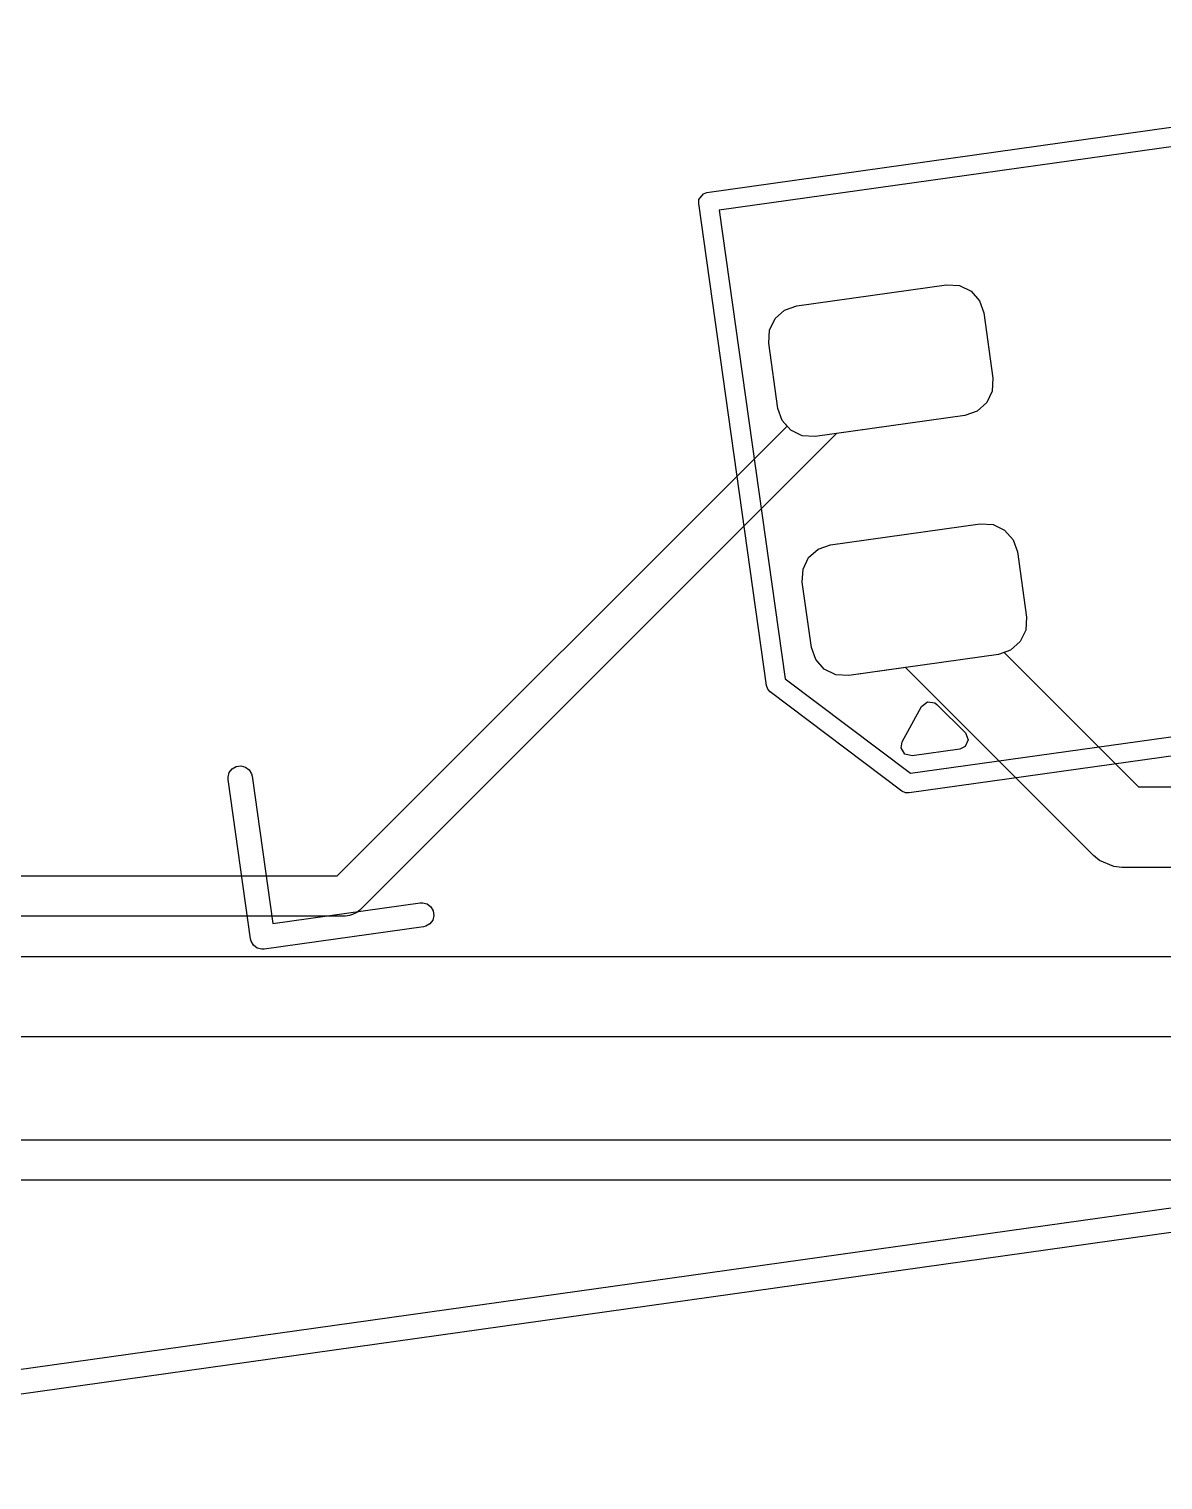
# Model space of a CAD drawing. Header units: millimetres. Extents: x 14 to 286, y -133 to -45.
# Drawn here: x 182.29 to 189.34, y -91.75 to -82.74 of the extents above; entities that cross this region are included whole.
import ezdxf

# ---------------------------------------------------------------- set-up
doc = ezdxf.new("R2010")
doc.units = ezdxf.units.MM
for name, color, linetype, true_color in [('F.Cu', 13, 'CONTINUOUS', 0xc83434), ('F.Mask', 201, 'CONTINUOUS', 0xd864ff), ('F.Paste', 253, 'CONTINUOUS', 0xb4a09a), ('F.Silkscreen', 41, 'CONTINUOUS', 0xf2eda1), ('User.Drawings', 9, 'CONTINUOUS', 0xc2c2c2)]:
    doc.layers.add(name, color=color, linetype=linetype, true_color=true_color)

msp = doc.modelspace()

# ---------------------------------------------------------------- linework, layer by layer
at = {"layer": 'F.Cu', "linetype": 'CONTINUOUS'}
for p, q in [((187.064653, -84.455947), (187.995505, -84.325125)), ((187.995505, -84.325125), (188.075363, -84.32966)), ((188.075363, -84.32966), (188.147408, -84.364409)), ((188.147408, -84.364409), (188.200669, -84.424084)), ((186.929463, -84.53558), (186.989138, -84.482319)), ((186.989138, -84.482319), (187.064653, -84.455947)), ((188.200669, -84.424084), (188.22704, -84.499599)), ((186.894714, -84.607625), (186.929463, -84.53558)), ((188.22704, -84.499599), (188.284101, -84.905609)), ((186.890179, -84.687483), (186.894714, -84.607625)), ((186.94724, -85.093493), (186.890179, -84.687483)), ((188.284101, -84.905609), (188.279566, -84.985467)), ((188.279566, -84.985467), (188.244817, -85.057512)), ((186.973611, -85.169008), (186.94724, -85.093493)), ((188.185142, -85.110773), (188.109627, -85.137145)), ((188.244817, -85.057512), (188.185142, -85.110773)), ((184.208824, -87.998), (187.003889, -85.202933)), ((187.003889, -85.202933), (186.973611, -85.169008)), ((188.109627, -85.137145), (187.310991, -85.249385)), ((187.310991, -85.249385), (184.348988, -88.211388)), ((187.273412, -85.941349), (188.204264, -85.810527)), ((188.204264, -85.810527), (188.284122, -85.815062)), ((188.284122, -85.815062), (188.356167, -85.849811)), ((188.356167, -85.849811), (188.409428, -85.909486)), ((188.409428, -85.909486), (188.435799, -85.985001)), ((187.138222, -86.020982), (187.197897, -85.967721)), ((187.197897, -85.967721), (187.273412, -85.941349)), ((188.435799, -85.985001), (188.49286, -86.391011)), ((187.098938, -86.172885), (187.103473, -86.093027)), ((187.103473, -86.093027), (187.138222, -86.020982)), ((187.155999, -86.578895), (187.098938, -86.172885)), ((188.49286, -86.391011), (188.488325, -86.470869)), ((188.453576, -86.542914), (188.393901, -86.596175)), ((188.488325, -86.470869), (188.453576, -86.542914)), ((187.18237, -86.65441), (187.155999, -86.578895)), ((188.393901, -86.596175), (188.353009, -86.610455)), ((188.353009, -86.610455), (189.188053, -87.4455)), ((187.235631, -86.714085), (187.18237, -86.65441)), ((187.307676, -86.748834), (187.235631, -86.714085)), ((187.739368, -86.703922), (187.387534, -86.753369)), ((188.907724, -87.872277), (187.739368, -86.703922)), ((187.387534, -86.753369), (187.307676, -86.748834)), ((189.188053, -87.4455), (194.858893, -87.4455)), ((188.945608, -87.903368), (188.907724, -87.872277)), ((189.035728, -87.940697), (188.945608, -87.903368)), ((174.937024, -87.998), (184.208824, -87.998)), ((189.035737, -87.940697), (189.035728, -87.940697)), ((189.0845, -87.9455), (189.035737, -87.940697)), ((194.781266, -87.9455), (189.0845, -87.9455)), ((184.2606, -88.248), (174.972159, -88.248)), ((184.284986, -88.245598), (184.2606, -88.248)), ((184.284987, -88.245598), (184.284986, -88.245598)), ((184.304375, -88.237567), (184.284987, -88.245598)), ((184.330046, -88.226934), (184.304375, -88.237567)), ((184.330051, -88.226928), (184.330046, -88.226934)), ((184.348988, -88.211388), (184.330051, -88.226928)), ((179.341854, -88.4997), (191.021846, -88.4997)), ((191.1254, -88.9997), (179.341854, -88.9997)), ((179.417959, -89.6389), (191.1197, -89.6389)), ((191.067924, -89.8889), (179.453095, -89.8889))]:
    msp.add_line(p, q, dxfattribs=at)
at = {"layer": 'F.Mask', "linetype": 'CONTINUOUS'}
for p, q in [((187.064653, -84.455947), (187.995505, -84.325125)), ((187.995505, -84.325125), (188.075363, -84.32966)), ((188.075363, -84.32966), (188.147408, -84.364409)), ((188.147408, -84.364409), (188.200669, -84.424084)), ((186.929463, -84.53558), (186.989138, -84.482319)), ((186.989138, -84.482319), (187.064653, -84.455947)), ((188.200669, -84.424084), (188.22704, -84.499599)), ((186.894714, -84.607625), (186.929463, -84.53558)), ((188.22704, -84.499599), (188.284101, -84.905609)), ((186.890179, -84.687483), (186.894714, -84.607625)), ((186.94724, -85.093493), (186.890179, -84.687483)), ((188.284101, -84.905609), (188.279566, -84.985467)), ((188.279566, -84.985467), (188.244817, -85.057512)), ((186.973611, -85.169008), (186.94724, -85.093493)), ((188.185142, -85.110773), (188.109627, -85.137145)), ((188.244817, -85.057512), (188.185142, -85.110773)), ((187.026872, -85.228683), (186.973611, -85.169008)), ((188.109627, -85.137145), (187.178775, -85.267967)), ((187.098917, -85.263432), (187.026872, -85.228683)), ((187.178775, -85.267967), (187.098917, -85.263432)), ((187.273412, -85.941349), (188.204264, -85.810527)), ((188.204264, -85.810527), (188.284122, -85.815062)), ((188.284122, -85.815062), (188.356167, -85.849811)), ((188.356167, -85.849811), (188.409428, -85.909486)), ((188.409428, -85.909486), (188.435799, -85.985001)), ((187.138222, -86.020982), (187.197897, -85.967721)), ((187.197897, -85.967721), (187.273412, -85.941349)), ((188.435799, -85.985001), (188.49286, -86.391011)), ((187.098938, -86.172885), (187.103473, -86.093027)), ((187.103473, -86.093027), (187.138222, -86.020982)), ((187.155999, -86.578895), (187.098938, -86.172885)), ((188.49286, -86.391011), (188.488325, -86.470869)), ((188.453576, -86.542914), (188.393901, -86.596175)), ((188.488325, -86.470869), (188.453576, -86.542914)), ((187.18237, -86.65441), (187.155999, -86.578895)), ((188.318386, -86.622547), (187.387534, -86.753369)), ((188.393901, -86.596175), (188.318386, -86.622547)), ((187.235631, -86.714085), (187.18237, -86.65441)), ((187.307676, -86.748834), (187.235631, -86.714085)), ((187.387534, -86.753369), (187.307676, -86.748834))]:
    msp.add_line(p, q, dxfattribs=at)
at = {"layer": 'F.Paste', "linetype": 'CONTINUOUS'}
for p, q in [((187.064653, -84.455947), (187.995505, -84.325125)), ((187.995505, -84.325125), (188.075363, -84.32966)), ((188.075363, -84.32966), (188.147408, -84.364409)), ((188.147408, -84.364409), (188.200669, -84.424084)), ((186.929463, -84.53558), (186.989138, -84.482319)), ((186.989138, -84.482319), (187.064653, -84.455947)), ((188.200669, -84.424084), (188.22704, -84.499599)), ((186.894714, -84.607625), (186.929463, -84.53558)), ((188.22704, -84.499599), (188.284101, -84.905609)), ((186.890179, -84.687483), (186.894714, -84.607625)), ((186.94724, -85.093493), (186.890179, -84.687483)), ((188.284101, -84.905609), (188.279566, -84.985467)), ((188.279566, -84.985467), (188.244817, -85.057512)), ((186.973611, -85.169008), (186.94724, -85.093493)), ((188.185142, -85.110773), (188.109627, -85.137145)), ((188.244817, -85.057512), (188.185142, -85.110773)), ((187.026872, -85.228683), (186.973611, -85.169008)), ((188.109627, -85.137145), (187.178775, -85.267967)), ((187.098917, -85.263432), (187.026872, -85.228683)), ((187.178775, -85.267967), (187.098917, -85.263432)), ((187.273412, -85.941349), (188.204264, -85.810527)), ((188.204264, -85.810527), (188.284122, -85.815062)), ((188.284122, -85.815062), (188.356167, -85.849811)), ((188.356167, -85.849811), (188.409428, -85.909486)), ((188.409428, -85.909486), (188.435799, -85.985001)), ((187.138222, -86.020982), (187.197897, -85.967721)), ((187.197897, -85.967721), (187.273412, -85.941349)), ((188.435799, -85.985001), (188.49286, -86.391011)), ((187.098938, -86.172885), (187.103473, -86.093027)), ((187.103473, -86.093027), (187.138222, -86.020982)), ((187.155999, -86.578895), (187.098938, -86.172885)), ((188.49286, -86.391011), (188.488325, -86.470869)), ((188.453576, -86.542914), (188.393901, -86.596175)), ((188.488325, -86.470869), (188.453576, -86.542914)), ((187.18237, -86.65441), (187.155999, -86.578895)), ((188.318386, -86.622547), (187.387534, -86.753369)), ((188.393901, -86.596175), (188.318386, -86.622547)), ((187.235631, -86.714085), (187.18237, -86.65441)), ((187.307676, -86.748834), (187.235631, -86.714085)), ((187.387534, -86.753369), (187.307676, -86.748834))]:
    msp.add_line(p, q, dxfattribs=at)
at = {"layer": 'F.Silkscreen', "linetype": 'CONTINUOUS'}
for p, q in [((186.506222, -83.751813), (193.735179, -82.73585)), ((193.692463, -82.863032), (186.582338, -83.862294)), ((186.456483, -83.796206), (186.48412, -83.759531)), ((186.48412, -83.759531), (186.506222, -83.751813)), ((186.455156, -83.819579), (186.456483, -83.796206)), ((186.876155, -86.81514), (186.455156, -83.819579)), ((186.582338, -83.862294), (186.991528, -86.773828)), ((187.770675, -87.360959), (194.197661, -86.457705)), ((194.273778, -86.568187), (187.762765, -87.48325)), ((186.883873, -86.837242), (186.876155, -86.81514)), ((186.991528, -86.773828), (187.770675, -87.360959)), ((186.899462, -86.854708), (186.883873, -86.837242)), ((187.718306, -87.471752), (186.899462, -86.854708)), ((187.840778, -86.946166), (187.876652, -86.917497)), ((187.876652, -86.917497), (187.92229, -86.922592)), ((187.720072, -87.165096), (187.840778, -86.946166)), ((187.92229, -86.922592), (187.935844, -86.932805)), ((187.935844, -86.932805), (188.112218, -87.109983)), ((187.713199, -87.202415), (187.720072, -87.165096)), ((188.129695, -87.152449), (188.112025, -87.194836)), ((188.112218, -87.109983), (188.129695, -87.152449)), ((187.736506, -87.241983), (187.713199, -87.202415)), ((187.780965, -87.253481), (187.736506, -87.241983)), ((188.078045, -87.211729), (187.780965, -87.253481)), ((188.112025, -87.194836), (188.078045, -87.211729)), ((187.739392, -87.481923), (187.718306, -87.471752)), ((187.762765, -87.48325), (187.739392, -87.481923))]:
    msp.add_line(p, q, dxfattribs=at)
at = {"layer": 'User.Drawings', "linetype": 'CONTINUOUS'}
for p, q in [((183.530382, -87.385368), (183.53771, -87.357036)), ((183.53771, -87.357036), (183.555321, -87.333666)), ((183.555321, -87.333666), (183.580535, -87.318813)), ((183.580535, -87.318813), (183.609514, -87.31474)), ((183.609514, -87.31474), (183.637846, -87.322068)), ((183.637846, -87.322068), (183.661216, -87.339679)), ((183.661216, -87.339679), (183.676069, -87.364893)), ((183.676069, -87.364893), (183.679532, -87.379182)), ((183.530992, -87.400058), (183.530382, -87.385368)), ((183.670165, -88.390326), (183.530992, -87.400058)), ((183.679532, -87.379182), (183.808267, -88.29518)), ((183.808267, -88.29518), (184.724265, -88.166445)), ((184.724265, -88.166445), (184.738955, -88.165835)), ((184.738955, -88.165835), (184.767287, -88.173163)), ((184.767287, -88.173163), (184.790657, -88.190774)), ((184.790657, -88.190774), (184.80551, -88.215988)), ((184.809583, -88.244967), (184.802255, -88.273299)), ((184.80551, -88.215988), (184.809583, -88.244967)), ((184.745141, -88.314985), (183.754873, -88.454158)), ((184.75943, -88.311522), (184.745141, -88.314985)), ((184.784644, -88.296669), (184.75943, -88.311522)), ((184.802255, -88.273299), (184.784644, -88.296669)), ((183.673628, -88.404615), (183.670165, -88.390326)), ((183.688481, -88.429829), (183.673628, -88.404615)), ((183.711851, -88.44744), (183.688481, -88.429829)), ((183.740183, -88.454768), (183.711851, -88.44744)), ((181.659265, -91.147017), (200.374773, -88.516724)), ((183.754873, -88.454158), (183.740183, -88.454768)), ((195.515734, -89.352982), (176.976068, -91.958562))]:
    msp.add_line(p, q, dxfattribs=at)

doc.saveas('drawing.dxf')
